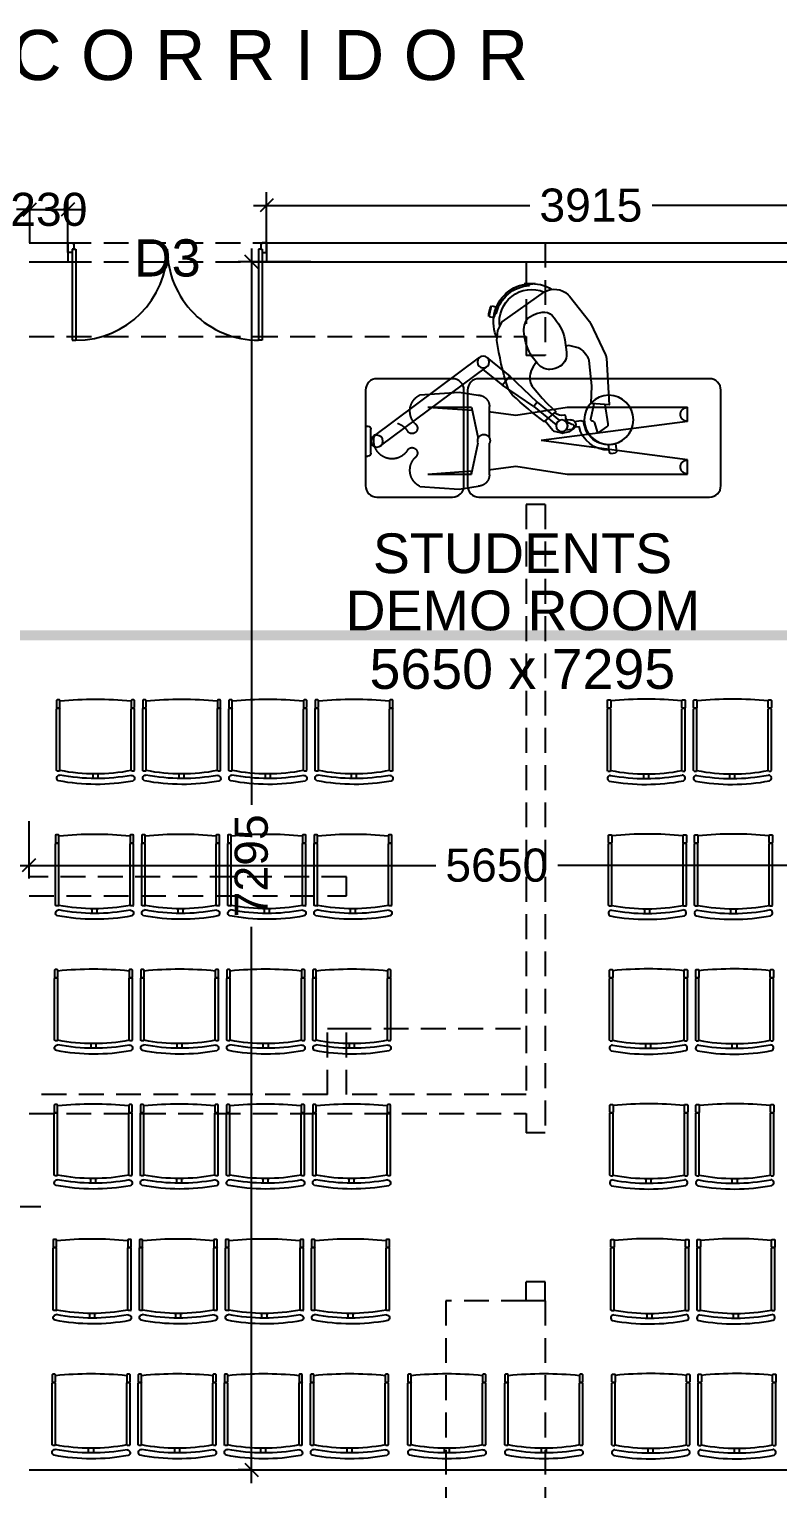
# Model space of a CAD drawing. Extents: x 6345096 to 6738923, y -6490958 to -6305885.
# Drawn here: x 6635922 to 6640441, y -6436884 to -6428069 of the extents above; entities that cross this region are included whole.
import ezdxf
from ezdxf.enums import TextEntityAlignment as Align

# ---------------------------------------------------------------- set-up
doc = ezdxf.new("R2010")
doc.units = 0
doc.header["$LTSCALE"] = 600
doc.header["$MEASUREMENT"] = 0
doc.header["$PDMODE"] = 35
doc.linetypes.add('DASHED', pattern=[0.75, 0.5, -0.25])
doc.linetypes.add('HIDDEN', pattern=[0.375, 0.25, -0.125])
doc.layers.get('0').update_dxf_attribs({"linetype": 'CONTINUOUS'})
doc.layers.get('Defpoints').update_dxf_attribs({"linetype": 'CONTINUOUS'})
for name, color, linetype in [('DIMEN', 5, 'CONTINUOUS'), ('DOOR', 32, 'CONTINUOUS'), ('floor hat', 9, 'CONTINUOUS'), ('FURN', 32, 'CONTINUOUS'), ('furniture', 33, 'CONTINUOUS'), ('HS', 251, 'CONTINUOUS'), ('joinery', 7, 'CONTINUOUS'), ('Room Dim', 1, 'CONTINUOUS'), ('Sections', 10, 'CONTINUOUS'), ('TEXT', 6, 'CONTINUOUS'), ('TXT', 6, 'CONTINUOUS'), ('Walls', 7, 'CONTINUOUS'), ('Working Dim', 5, 'CONTINUOUS')]:
    doc.layers.add(name, color=color, linetype=linetype)
doc.styles.add('ari', font='arial.ttf')
doc.styles.add('ARIAL', font='arial.ttf')
doc.styles.get("Standard").update_dxf_attribs({"font": 'romans.shx'})
doc.dimstyles.new('int. dim', dxfattribs={"dimtxt": 200, "dimasz": 80, "dimexe": 80, "dimexo": 0, "dimgap": 70, "dimtad": 0, "dimdec": 0, "dimzin": 12, "dimdsep": 46, "dimtxsty": 'ari', "dimblk": 'OBLIQUE', "dimcen": 2, "dimdle": 80, "dimclrd": 256, "dimclre": 256, "dimclrt": 6, "dimadec": 0, "dimazin": 0, "dimtfac": 1, "dimtdec": 0, "dimtix": 1, "dimtmove": 2, "dimatfit": 3, "dimfxl": 1, "dimtolj": 1, "dimtzin": 0, "dimlwd": -1, "dimlwe": -1, "dimarcsym": 0})
doc.dimstyles.new('STANDARD$0', dxfattribs={"dimscale": 0, "dimtxt": 150, "dimasz": 125, "dimexe": 0.75, "dimexo": 1, "dimgap": 25, "dimtad": 1, "dimdec": 0, "dimdsep": 46, "dimtxsty": 'Standard', "dimblk1": 'DOT', "dimblk2": 'DOT', "dimsah": 1, "dimcen": 2.5, "dimclrd": 1, "dimclre": 1, "dimclrt": 3, "dimadec": 0, "dimazin": 0, "dimtfac": 1, "dimtdec": 0, "dimtmove": 0, "dimatfit": 3, "dimldrblk": 'DOT', "dimfxl": 1, "dimtolj": 1, "dimtzin": 0, "dimarcsym": 0})

# ---------------------------------------------------------------- blocks, each defined once
blk = doc.blocks.new('Z$W@#1275')
at = {"layer": 'DOOR'}
for p, q in [((73, 1500), (0, 1500)), ((0, 1500), (0, 1467)), ((0, 1467), (2, 1467)), ((11, 1456), (11, 1458)), ((11, 1456), (47, 1456)), ((47, 1467), (736, 1467)), ((47, 1467), (47, 1439)), ((47, 1456), (47, 1467)), ((47, 1467), (73, 1467)), ((47, 1439), (736, 1439)), ((73, 1467), (73, 1500)), ((736, 1467), (736, 1439)), ((0, 33), (2, 33)), ((0, 0), (0, 33)), ((73, 0), (0, 0)), ((11, 44), (11, 42)), ((11, 44), (47, 44)), ((47, 61), (736, 61)), ((47, 33), (47, 61)), ((47, 44), (47, 33)), ((47, 33), (736, 33)), ((47, 33), (73, 33)), ((73, 33), (73, 0)), ((736, 33), (736, 61))]:
    blk.add_line(p, q, dxfattribs=at)
for centre, start, end in [((11, 1467), 180, 270), ((11, 33), 90, 180)]:
    blk.add_arc(centre, 9.13, start, end, dxfattribs=at)
at = {"layer": 'DOOR', "color": 145}
for centre, start, end in [((47, 1439), 270, 0), ((47, 61), 0, 90)]:
    blk.add_arc(centre, 689, start, end, dxfattribs=at)
blk = doc.blocks.new('A$C32852038')
at = {"layer": 'furniture', "color": 8}
for p, q in [((-231.7, -54), (-235, -57.2)), ((-235, -430.7), (-235, -57.2)), ((-231.7, -54), (-218.3, -54)), ((-215, -57.2), (-218.3, -54)), ((-215, -430.7), (-215, -57.2)), ((218.3, -54), (215, -57.2)), ((215, -430.7), (215, -57.2)), ((218.3, -54), (231.7, -54)), ((235, -57.2), (231.7, -54)), ((235, -430.7), (235, -57.2)), ((-231.7, -434), (-235, -430.7)), ((-231.7, -434), (-218.3, -434)), ((-218.3, -434), (-215, -430.7)), ((218.3, -434), (215, -430.7)), ((218.3, -434), (231.7, -434)), ((231.7, -434), (235, -430.7)), ((-15.7, -479.2), (-15.7, -451.1)), ((14.8, -479.2), (14.8, -451.1))]:
    blk.add_line(p, q, dxfattribs=at)
for points in [[(-235, -50.7), (-235, -7.2), (-231.7, -4), (-218.3, -4), (-215, -7.2), (-215, -50.7), (-218.3, -54), (-231.7, -54)], [(215, -50.7), (215, -7.2), (218.3, -4), (231.7, -4), (235, -7.2), (235, -50.7), (231.7, -54), (218.3, -54)]]:
    blk.add_lwpolyline(points, close=True, dxfattribs=at)
for centre, radius, start, end in [((0, -2191.6), 2191.6, 84.36999, 95.63001), ((0, 692.7), 1143.8, 259.16569, 280.83431), ((-217.4, -477.9), 18, 89.44312, 247.64656), ((-4.7, 698.8), 1213.3, 259.57711, 280.84799), ((-4.7, 698.8), 1178, 259.5839, 280.82925), ((216.8, -476.2), 18, 292.35344, 90.55688)]:
    blk.add_arc(centre, radius, start, end, dxfattribs=at)
blk = doc.blocks.new('A$C273B71EE')
at = {"layer": 'floor hat', "ltscale": 0.75}
blk.add_line((1369.8, -182), (1369.8, -199.9), dxfattribs=at)
at = {"layer": 'furniture', "color": 8}
for p, q in [((1019.4, 848.3), (1079.3, 845.3)), ((1049.6, 836.7), (1050.1, 846.7)), ((1258.2, 724.9), (1233.9, 719)), ((1272.4, 666.7), (1258.2, 724.9)), ((1232.9, 681.7), (1242.6, 684)), ((1248.2, 660.7), (1233.9, 719)), ((1272.4, 666.7), (1248.2, 660.7))]:
    blk.add_line(p, q, dxfattribs=at)
at = {"layer": 'furniture'}
for p, q in [((1283.4, 441.5), (1157.3, 339.2)), ((1906.9, 8), (1323.3, 442.4)), ((1008.4, 195.8), (1157.3, 339.2)), ((1157.3, 339.2), (1198.2, 288.7)), ((1305.5, 375.7), (1198.2, 288.7)), ((1868.1, -44.1), (1284.5, 390.2)), ((1027.3, 172.5), (1198.2, 288.7)), ((842.7, 167.9), (183.4, 167.9)), ((1008.4, 195.8), (885, 95.7)), ((1027.3, 172.5), (903.9, 72.4)), ((1008.4, 195.8), (1027.3, 172.5)), ((183.4, 89.8), (987, -15.2)), ((802.4, 90.2), (768.1, 94.6)), ((825.7, 99), (857.9, 94.9)), ((798.6, 60.5), (778.5, 63)), ((819, 46.2), (851.2, 42.1)), ((1920, -83.4), (1920, 47.3)), ((1950, 64.4), (1937.2, 64.4)), ((183.4, -120.3), (987, -15.2)), ((578.1, -33.3), (572.9, -74.1)), ((617.8, -38.3), (612.6, -79.2)), ((604.6, -85.4), (579.1, -82.1)), ((1950, -100.6), (1937.2, -100.6)), ((842.7, -198.4), (183.4, -198.4))]:
    blk.add_line(p, q, dxfattribs=at)
at = {"layer": 'furniture', "linetype": 'DASHED'}
for p, q in [((1436.7, 251.3), (1332.6, 234.8)), ((1651.2, 236.2), (1436.7, 251.3)), ((183.4, 89.8), (183.4, 167.9)), ((1124.7, 124.3), (842.7, 167.9)), ((1270.1, -0.2), (1270.1, 172.3)), ((1369, 169.4), (1332.6, -3.7)), ((1607.4, 169.4), (1365.1, 151.2)), ((1607.4, 169.4), (1369, 169.4)), ((1274.8, 145.1), (1124.7, 124.3)), ((1270.1, -202.7), (1270.1, -29.8)), ((1369, -199.9), (1332.5, -26.5)), ((183.4, -198.4), (183.4, -120.3)), ((1124.7, -154.8), (842.7, -198.4)), ((1274.8, -175.6), (1124.7, -154.8)), ((1607.4, -199.9), (1365.1, -181.7)), ((1607.4, -199.9), (1369, -199.9)), ((1436.7, -281.8), (1332.6, -265.2)), ((1651.2, -266.7), (1436.7, -281.8))]:
    blk.add_line(p, q, dxfattribs=at)
at = {"layer": 'furniture', "color": 8}
for points in [[(1012.1, 416.7), (1030.3, 389.3), (1041.4, 370.4), (1046.8, 349.1, -0.246109), (1029.5, 276.9), (1028, 275.1), (1008, 250.1), (980.6, 218.8), (955, 191.4), (923.5, 161.8), (904.9, 144.2), (970.2, 89.9, 0.025572), (1142.6, 234.4, 0.12826), (1169.8, 277, 0.043408), (1228.9, 534.9), (1223.2, 589.6), (1200.3, 637.2), (968, 801.7, 0.327906), (837.9, 786.2), (830.7, 777.4), (721.8, 638.3, 0.054318), (716.1, 629.1), (632.9, 455.6, 0.097498), (628.1, 436.9), (613.2, 182), (711.1, 188.6), (708.5, 284.9), (716.4, 372), (723.6, 425.2, -0.141399), (734.8, 450.6), (757.5, 477.7, -0.153306), (782.7, 493.8), (833.9, 507.7), (850.9, 503.5)], [(1035.2, 444.3, 0.128062), (1079.6, 573.2, 0.215717), (1058.1, 658.3), (1031.4, 674.2), (1011.1, 682.7), (981.1, 690.5, 0.242433), (925.4, 671, 0.136513), (855.7, 538.3), (847.3, 470.3, 0.297129), (882.6, 393.3, 0.138986), (938.2, 375.7, 0.105167), (970.3, 381), (989.2, 392.1), (1005.8, 409), (1034.8, 444.4)], [(696.7, 187.3), (715.4, 101.5, -0.445833), (710.4, 94.5), (708.2, 94.3, 0.30427), (693.5, 81.9), (679.3, 32.6, -0.509983), (670.5, 29.4), (625.1, 60.3, -0.292523), (617.7, 77.4), (635.3, 183.2)], [(964.8, 94.2), (922.2, 41.8, -0.166504), (914, 36.7), (872.5, 27, -0.116666), (865.6, 27), (829, 35.8, -0.181583), (820.3, 41.7), (805.1, 63.2, -0.566275), (808.5, 71, 0.372711), (851.5, 119, -0.458371), (857.3, 123.8, 0.210622), (912.6, 137.9)]]:
    blk.add_lwpolyline(points, format="xyb", dxfattribs=at)
at = {"layer": 'furniture'}
for points in [[(0, -262.5), (0, 262.5, -0.414214), (62.5, 325), (1327.5, 325, -0.414214), (1390, 262.5), (1390, -262.5, -0.414214), (1327.5, -325), (62.5, -325, -0.414214)], [(1950, -262.5, -0.414214), (1887.5, -325), (1472.5, -325, -0.414214), (1410, -262.5), (1410, 262.5, -0.414214), (1472.5, 325), (1887.5, 325, -0.414214), (1950, 262.5)]]:
    blk.add_lwpolyline(points, format="xyb", close=True, dxfattribs=at)
for centre, radius in [((1303.9, 416.3), 32.5), ((615.1, 99), 135), ((872.4, 66.2), 32.1), ((1887.5, -18.1), 32.5)]:
    blk.add_circle(centre, radius, dxfattribs=at)
at = {"layer": 'furniture', "color": 8}
for centre, radius, start, end in [((1037.9, 637.1), 210, 334.62117, 121.95456), ((1037.9, 637.1), 177.5, 351.26665, 112.74282), ((1053.8, 934.2), 92.5, 248.14148, 285.99077), ((1037.9, 637.1), 200, 12.904, 86.66602), ((1180.3, 675), 92.5, 354.81243, 32.66172), ((1326, 710.6), 92.5, 174.81243, 212.66172)]:
    blk.add_arc(centre, radius, start, end, dxfattribs=at)
at = {"layer": 'furniture', "linetype": 'DASHED'}
for centre, radius, start, end in [((183.4, 128.9), 38.4, 270, 90), ((1332.6, 172.3), 62.5, 90, 180), ((1606.9, 147.3), 99.3, 318.51156, 63.48915), ((1709.5, 44.8), 46.3, 127.5254, 151.04949), ((1804.8, -15.2), 100, 209.30373, 150.69627), ((1300.6, -15), 33.9, 340.23746, 205.92527), ((1694.9, 52.8), 29.7, 150.89968, 319.95629), ((1694.9, -83.3), 29.7, 40.04371, 209.10032), ((183.4, -159.4), 38.4, 270, 90), ((1606.9, -177.8), 99.3, 296.51085, 48.46965), ((1709.5, -75.3), 46.3, 208.95051, 232.4746), ((1332.6, -202.7), 62.5, 180, 270)]:
    blk.add_arc(centre, radius, start, end, dxfattribs=at)
at = {"layer": 'furniture'}
for centre, radius, start, end in [((615.1, 99), 137.3, 254.36423, 352.74022), ((766.2, 79.7), 15, 82.74022, 172.74022), ((822.3, 72.6), 26.6, 82.74022, 262.74022), ((615.1, 99), 167.3, 269.60618, 347.59615), ((1937.2, 47.3), 17.2, 90, 180), ((580, -75), 7.13, 172.74022, 262.74022), ((605.5, -78.3), 7.13, 262.74022, 352.74022), ((1937.2, -83.4), 17.2, 180, 270)]:
    blk.add_arc(centre, radius, start, end, dxfattribs=at)
blk = doc.blocks.new('_Oblique')
at = {"color": 0, "linetype": 'ByBlock', "lineweight": -2}
blk.add_line((-0.5, -0.5), (0.5, 0.5), dxfattribs=at)
blk = doc.blocks.new('*D2185')
at = {"layer": 'Defpoints', "color": 0, "transparency": 16777216}
for p in [(6635920, -6432852.1, 5.1), (6641569.5, -6432852.1, 5.1), (6635920, -6433118.6)]:
    blk.add_point(p, dxfattribs=at)
at = {"layer": 'Working Dim', "transparency": 16777216}
for p, q in [((6635920, -6432852.1), (6635920, -6433198.6)), ((6641569.5, -6432852.1), (6641569.5, -6433198.6)), ((6635840, -6433118.6), (6638376.5, -6433118.6)), ((6641649.5, -6433118.6), (6639113.1, -6433118.6))]:
    blk.add_line(p, q, dxfattribs=at)
at = {"layer": 'Working Dim', "transparency": 16777216, "xscale": 80, "yscale": 80, "zscale": 80, "rotation": 180}
blk.add_blockref('_Oblique', (6635920, -6433118.6), dxfattribs=at)
at = {"layer": 'Working Dim', "transparency": 16777216, "xscale": 80, "yscale": 80, "zscale": 80}
blk.add_blockref('_Oblique', (6641569.5, -6433118.6), dxfattribs=at)
at = {"layer": 'Working Dim', "color": 6, "transparency": 16777216, "insert": (6638744.8, -6433118.6), "char_height": 200, "attachment_point": 5, "style": 'ari'}
blk.add_mtext('\\A1;5650', dxfattribs=at)
blk = doc.blocks.new('*D2186')
at = {"layer": 'Defpoints', "color": 0, "transparency": 16777216}
for p in [(6637263.6, -6429473.8), (6637622, -6429473.8, 1.4), (6637266.8, -6436768.8, 5.1)]:
    blk.add_point(p, dxfattribs=at)
at = {"layer": 'Working Dim', "transparency": 16777216}
for p, q in [((6637263.6, -6429393.8), (6637263.6, -6432752.7)), ((6637622, -6429473.8), (6637183.6, -6429473.8)), ((6637263.6, -6436848.8), (6637263.6, -6433489.9)), ((6637266.8, -6436768.8), (6637183.6, -6436768.8))]:
    blk.add_line(p, q, dxfattribs=at)
at = {"layer": 'Working Dim', "transparency": 16777216, "xscale": 80, "yscale": 80, "zscale": 80}
for p, rotation in [((6637263.6, -6429473.8), 90), ((6637263.6, -6436768.8), 270)]:
    blk.add_blockref('_Oblique', p, dxfattribs=dict(at, rotation=rotation))
at = {"layer": 'Working Dim', "color": 6, "transparency": 16777216, "insert": (6637263.6, -6433121.3), "char_height": 200, "attachment_point": 5, "rotation": 90, "style": 'ari'}
blk.add_mtext('\\A1;7295', dxfattribs=at)
blk = doc.blocks.new('*D2229')
at = {"layer": 'Defpoints', "color": 0, "transparency": 16777216}
for p in [(6637355.5, -6429132.8), (6637355.5, -6429358.8, 1.4), (6641269.5, -6429358.8, 1.4)]:
    blk.add_point(p, dxfattribs=at)
at = {"layer": 'Working Dim', "transparency": 16777216}
for p, q in [((6637355.5, -6429358.8), (6637355.5, -6429052.8)), ((6641269.5, -6429358.8), (6641269.5, -6429052.8)), ((6637275.5, -6429132.8), (6638943.2, -6429132.8)), ((6641349.5, -6429132.8), (6639681.9, -6429132.8))]:
    blk.add_line(p, q, dxfattribs=at)
at = {"layer": 'Working Dim', "transparency": 16777216, "xscale": 80, "yscale": 80, "zscale": 80, "rotation": 180}
blk.add_blockref('_Oblique', (6637355.5, -6429132.8), dxfattribs=at)
at = {"layer": 'Working Dim', "transparency": 16777216, "xscale": 80, "yscale": 80, "zscale": 80}
blk.add_blockref('_Oblique', (6641269.5, -6429132.8), dxfattribs=at)
at = {"layer": 'Working Dim', "color": 6, "transparency": 16777216, "insert": (6639312.5, -6429132.8), "char_height": 200, "attachment_point": 5, "style": 'ari'}
blk.add_mtext('\\A1;3915', dxfattribs=at)
blk = doc.blocks.new('*D2230')
at = {"layer": 'Defpoints', "color": 0, "transparency": 16777216}
for p in [(6636155.5, -6429158.2), (6635925.5, -6429358.8, 1.4), (6636155.5, -6429358.8, 1.4)]:
    blk.add_point(p, dxfattribs=at)
at = {"layer": 'Working Dim', "transparency": 16777216}
for p, q in [((6635925.5, -6429358.8), (6635925.5, -6429078.2)), ((6636155.5, -6429358.8), (6636155.5, -6429078.2)), ((6635925.5, -6429158.2), (6635845.5, -6429158.2)), ((6635925.5, -6429158.2), (6636155.5, -6429158.2)), ((6636155.5, -6429158.2), (6636235.5, -6429158.2))]:
    blk.add_line(p, q, dxfattribs=at)
at = {"layer": 'Working Dim', "transparency": 16777216, "xscale": 80, "yscale": 80, "zscale": 80}
blk.add_blockref('_Oblique', (6635925.5, -6429158.2), dxfattribs=at)
at = {"layer": 'Working Dim', "transparency": 16777216, "xscale": 80, "yscale": 80, "zscale": 80, "rotation": 180}
blk.add_blockref('_Oblique', (6636155.5, -6429158.2), dxfattribs=at)
at = {"layer": 'Working Dim', "color": 6, "transparency": 16777216, "insert": (6636040.5, -6429158.2), "char_height": 200, "attachment_point": 5, "style": 'ari'}
blk.add_mtext('\\A1;230', dxfattribs=at)
blk = doc.blocks.new('*D2284')
at = {"layer": 'Defpoints', "color": 0, "transparency": 16777216}
for p in [(6618473.5, -6434803.8), (6635692, -6434898.8), (6618473.5, -6435181.1)]:
    blk.add_point(p, dxfattribs=at)
at = {"layer": 'DIMEN', "color": 8, "transparency": 16777216}
for p, q in [((6618473.5, -6434803.8), (6618473.5, -6435481.1)), ((6635692, -6434898.8), (6635692, -6435481.1)), ((6618173.5, -6435181.1), (6625977.4, -6435181.1)), ((6635992, -6435181.1), (6628188.2, -6435181.1))]:
    blk.add_line(p, q, dxfattribs=at)
at = {"layer": 'DIMEN', "color": 8, "transparency": 16777216, "xscale": 300, "yscale": 300, "zscale": 300, "rotation": 180}
blk.add_blockref('_Oblique', (6618473.5, -6435181.1), dxfattribs=at)
at = {"layer": 'DIMEN', "color": 8, "transparency": 16777216, "xscale": 300, "yscale": 300, "zscale": 300}
blk.add_blockref('_Oblique', (6635692, -6435181.1), dxfattribs=at)
at = {"layer": 'DIMEN', "color": 7, "transparency": 16777216, "insert": (6627082.8, -6435181.1), "char_height": 500, "attachment_point": 5, "style": 'ari'}
blk.add_mtext('\\A1;17.22m', dxfattribs=at)
blk = doc.blocks.new('A$C2CD672AE')
at = {"layer": 'FURN', "color": 8, "linetype": 'HIDDEN'}
for p, q in [((105603.1, 26500.1, 2.3), (108602.6, 26500.1, 2.3)), ((107517.6, 22320.2, 2.3), (108602.6, 22320.2, 2.3)), ((108117.6, 20675.7, 2.3), (108117.6, 17274.5, 2.3)), ((108602.6, 20675.7, 2.3), (108117.6, 20675.7, 2.3)), ((108717.6, 20675.7, 2.3), (108717.6, 17839.5, 2.3))]:
    blk.add_line(p, q, dxfattribs=at)
at = {"layer": 'Walls', "color": 8, "linetype": 'HIDDEN'}
for p, q in [((105602.6, 27065.1), (108717.6, 27065.1)), ((108717.6, 27065.1), (108717.6, 26385.1)), ((105603.1, 26950.1), (108602.6, 26950.1)), ((108602.6, 26950.1), (108602.6, 26385.1)), ((108717.6, 26385.1), (108602.6, 26385.1)), ((108717.6, 25485.1), (108602.6, 25485.1)), ((108602.6, 25485.1), (108602.6, 22320.2)), ((108717.6, 25485.1), (108717.6, 21690.7)), ((107517.6, 23235.2), (105602.6, 23235.2)), ((107517.6, 23120.2), (107517.6, 23235.2)), ((105602.6, 23120.2), (107517.6, 23120.2)), ((107402.6, 21920.7), (107402.6, 22320.2)), ((107402.6, 22320.2), (107517.6, 22320.2)), ((107517.6, 21920.7), (107517.6, 22320.2)), ((108602.6, 22320.2), (108602.6, 21920.7)), ((107402.6, 21920.7), (105602.6, 21920.7)), ((108602.6, 21920.7), (107517.6, 21920.7)), ((105602.6, 21805.7), (108602.6, 21805.7)), ((108602.6, 21805.7), (108602.6, 21690.7)), ((108717.6, 21690.7), (108602.6, 21690.7)), ((108602.6, 20675.7), (108602.6, 20790.7)), ((108717.6, 20790.7), (108602.6, 20790.7)), ((108717.6, 20675.7), (108717.6, 20790.7)), ((108717.6, 20675.7), (108602.6, 20675.7))]:
    blk.add_line(p, q, dxfattribs=at)

msp = doc.modelspace()

# ---------------------------------------------------------------- linework, layer by layer
at = {"layer": 'Sections', "linetype": 'DASHED', "lineweight": 0, "ltscale": 2, "const_width": 60, "flags": 128}
msp.add_lwpolyline([(6654551.252, -6431729.833), (6655099.12, -6430597.18), (6655099.12, -6431729.833), (6529675.592, -6431729.833), (6529675.592, -6430597.18), (6530223.46, -6431729.833)], dxfattribs=at)
at = {"layer": 'Walls'}
for p, q in [((6635925.542, -6429358.794, -1.476), (6636155.542, -6429358.794, -1.476)), ((6636155.542, -6429358.794, -1.476), (6636155.542, -6429473.794, -1.476)), ((6637355.542, -6429358.794, -1.476), (6641269.537, -6429358.794, -1.476)), ((6637355.542, -6429358.794, -1.476), (6637355.542, -6429473.794, -1.476)), ((6635925.542, -6429473.794, -1.476), (6636155.542, -6429473.794, -1.476)), ((6637355.542, -6429473.794, -1.476), (6641269.537, -6429473.794, -1.476))]:
    msp.add_line(p, q, dxfattribs=at)
at = {"layer": 'Walls', "linetype": 'Continuous'}
msp.add_line((6635922.042, -6436768.794, -2.848), (6641569.546, -6436768.794, -2.848), dxfattribs=at)

# ---------------------------------------------------------------- block references
at = {"layer": 'DOOR', "xscale": 0.8000117540359497, "yscale": 0.8000117540359497, "zscale": 0.8000117540359497, "rotation": 270}
msp.add_blockref('Z$W@#1275', (6636155.542, -6429358.794, -0.78), dxfattribs=at)
at = {"layer": 'furniture', "xscale": -1.100000001490116, "yscale": 1.100000001490116, "zscale": 1.100000001490116}
msp.add_blockref('A$C273B71EE', (6640097.239, -6430536.988, -2.168), dxfattribs=at)
at = {"layer": 'furniture', "xscale": -1}
for p in [(6636322.814, -6432115.223, -2.168), (6636842.814, -6432115.223, -2.168), (6637362.814, -6432115.223, -2.168), (6637882.814, -6432115.223, -2.168), (6636316.505, -6432929.787, -2.168), (6636836.505, -6432929.787, -2.168), (6637356.505, -6432929.787, -2.168), (6637876.505, -6432929.787, -2.168), (6636310.196, -6433744.35, -2.168), (6636830.196, -6433744.35, -2.168), (6637350.196, -6433744.35, -2.168), (6637870.196, -6433744.35, -2.168), (6636308.388, -6434558.922, -2.168), (6636828.388, -6434558.922, -2.168), (6637348.388, -6434558.922, -2.168), (6637868.388, -6434558.922, -2.168), (6636302.079, -6435373.486, -2.168), (6636822.079, -6435373.486, -2.168), (6637342.079, -6435373.486, -2.168), (6637862.079, -6435373.486, -2.168), (6636295.769, -6436188.049, -2.168), (6636815.769, -6436188.049, -2.168), (6637335.769, -6436188.049, -2.168), (6637855.769, -6436188.049, -2.168), (6638443.543, -6436188.049, -2.168), (6639029.042, -6436188.049, -2.168)]:
    msp.add_blockref('A$C32852038', p, dxfattribs=at)
at = {"layer": 'furniture'}
for p in [(6639647.494, -6432115.223, -2.168), (6640167.494, -6432115.223, -2.168), (6639653.803, -6432929.787, -2.168), (6640173.803, -6432929.787, -2.168), (6639660.112, -6433744.35, -2.168), (6640180.112, -6433744.35, -2.168), (6639661.92, -6434558.922, -2.168), (6640181.92, -6434558.922, -2.168), (6639668.229, -6435373.486, -2.168), (6640188.229, -6435373.486, -2.168), (6639674.538, -6436188.049, -2.168), (6640194.538, -6436188.049, -2.168)]:
    msp.add_blockref('A$C32852038', p, dxfattribs=at)
at = {"layer": 'HS'}
msp.add_blockref('A$C2CD672AE', (6530319.294, -6456423.902, 8.17), dxfattribs=at)

# ---------------------------------------------------------------- texts
at = {"layer": 'joinery', "style": 'ari'}
msp.add_text('D3', height=225, dxfattribs=at).set_placement((6636756.034, -6429562.57, -1.538), align=Align.CENTER)
at = {"layer": 'Room Dim', "style": 'ARIAL'}
msp.add_text('5650 x 7295', height=240, dxfattribs=at).set_placement((6638898.907, -6432052.679, -2.168), align=Align.CENTER)
at = {"layer": 'TEXT', "color": 7, "style": 'ARIAL'}
for s, p in [('STUDENTS', (6638899.854, -6431353.947, -2.168)), ('DEMO ROOM', (6638901.907, -6431699.085, -2.168))]:
    msp.add_text(s, height=240, dxfattribs=at).set_placement(p, align=Align.CENTER)
at = {"layer": 'TXT', "color": 7, "style": 'ARIAL'}
msp.add_text('2.40 M      W I D E      C O R R I D O R', height=302.4, dxfattribs=at).set_placement((6635295.705, -6428375.796, 1.798), align=Align.CENTER)

# ---------------------------------------------------------------- dimensions: what is measured, and where the dimension line sits
at = {"layer": 'DIMEN'}
dim = msp.add_linear_dim(base=(6618473.541, -6435181.097, -2.848), p1=(6635692.042, -6434898.804, -2.848), p2=(6618473.541, -6434803.822, -2.848), angle=180, dimstyle='STANDARD$0', override={"dimscale": 1, "dimtxt": 500, "dimasz": 300, "dimexe": 300, "dimexo": 0, "dimgap": 1, "dimtad": 0, "dimdec": 2, "dimlfac": 0.001, "dimzin": 0, "dimpost": 'm', "dimtxsty": 'ari', "dimblk1": 'Oblique', "dimblk2": 'Oblique', "dimcen": 0, "dimdle": 300, "dimclrd": 8, "dimclre": 8, "dimclrt": 7, "dimadec": 2, "dimtdec": 2, "dimtmove": 2, "dimfxl": 0.75, "dimfrac": 1, "dimlwd": 65535, "dimlwe": 65535}, dxfattribs=at)
dim.commit()
dim.dimension.update_dxf_attribs({"geometry": '*D2284', "text_midpoint": (6627082.791, -6435181.097, -2.848)})
at = {"layer": 'Working Dim'}
for base, p1, p2, angle, picture, middle in [((6636155.542, -6429158.234, -2.848), (6635925.542, -6429358.794, -1.476), (6636155.542, -6429358.794, -1.476), 180, '*D2230', (6636040.542, -6429158.234, -2.848)), ((6637263.56, -6429473.794, -2.848), (6637266.76, -6436768.794, 2.283), (6637621.977, -6429473.794, -1.476), 90, '*D2186', (6637263.56, -6433121.294, -2.848)), ((6635920.042, -6433118.616, -2.848), (6641569.543, -6432852.057, 2.283), (6635920.042, -6432852.057, 2.283), 180, '*D2185', (6638744.792, -6433118.616, -2.848))]:
    dim = msp.add_linear_dim(base=base, p1=p1, p2=p2, angle=angle, dimstyle='int. dim', override={"dimtxt": 200}, dxfattribs=at)
    dim.commit()
    dim.dimension.update_dxf_attribs({"geometry": picture, "text_midpoint": middle})
dim = msp.add_linear_dim(base=(6637355.542, -6429132.787, -2.848), p1=(6641269.537, -6429358.794, -1.476), p2=(6637355.542, -6429358.794, -1.476), angle=180, text='3915', dimstyle='int. dim', override={"dimtxt": 200}, dxfattribs=at)
dim.commit()
dim.dimension.update_dxf_attribs({"geometry": '*D2229', "text_midpoint": (6639312.539, -6429132.787, -2.848)})

doc.saveas('drawing.dxf')
